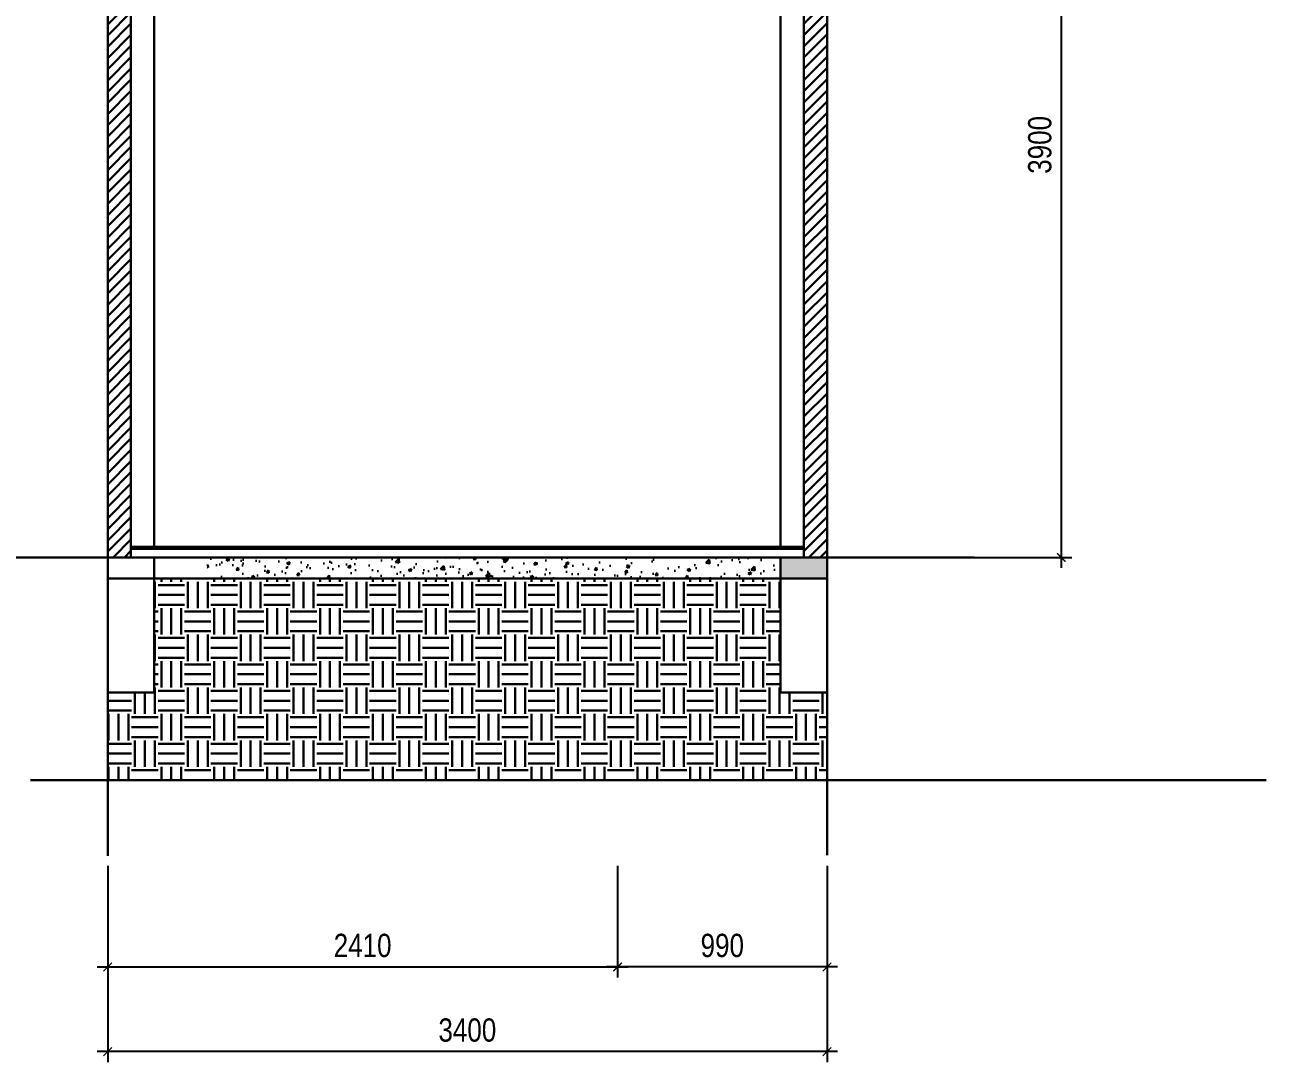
# Model space of a CAD drawing. Header units: millimetres. Extents: x -82962 to 19744, y -138000 to 4535.
# Drawn here: x -35505 to -29637, y -91036 to -86133 of the extents above; entities that cross this region are included whole.
import ezdxf

# ---------------------------------------------------------------- set-up
doc = ezdxf.new("R2010")
doc.units = ezdxf.units.MM
doc.header["$LTSCALE"] = 1000
doc.header["$MEASUREMENT"] = 0
doc.header["$PDMODE"] = 3
doc.layers.get('0').update_dxf_attribs({"lineweight": 30})
doc.layers.get('DEFPOINTS').update_dxf_attribs({"color": 4, "lineweight": 30})
doc.layers.add('THAY', color=4, linetype='Continuous', lineweight=30)
doc.styles.add('dim', font='arial.ttf', dxfattribs={"width": 0.8})
doc.dimstyles.new('1-100-100', dxfattribs={"dimscale": 0, "dimtxt": 2.2, "dimasz": 0.8, "dimexe": 1, "dimexo": 1, "dimgap": 0.9, "dimtad": 1, "dimdec": 0, "dimzin": 0, "dimdsep": 46, "dimtxsty": 'dim', "dimblk1": 'ARCHTICK', "dimblk2": 'ARCHTICK', "dimsah": 1, "dimcen": 1, "dimdle": 1, "dimclrd": 256, "dimclre": 256, "dimclrt": 1, "dimadec": 0, "dimazin": 0, "dimtfac": 0.0001, "dimtdec": 0, "dimtix": 1, "dimtmove": 2, "dimatfit": 3, "dimldrblk": 'DOT', "dimfxl": 100, "dimtolj": 1, "dimtzin": 0, "dimarcsym": 0})

# ---------------------------------------------------------------- blocks, each defined once
blk = doc.blocks.new('_ARCHTICK')
at = {"color": 0, "linetype": 'ByBlock', "const_width": 0.15}
blk.add_lwpolyline([(-0.5, -0.5), (0.5, 0.5)], dxfattribs=at)
blk = doc.blocks.new('*D116')
at = {"layer": 'DEFPOINTS', "color": 0, "ltscale": 0.2, "transparency": 16777216}
for p in [(-35113.1, -90058.5), (-32703.1, -90058.5), (-32703.1, -90586.5)]:
    blk.add_point(p, dxfattribs=at)
at = {"layer": 'THAY', "lineweight": -2, "ltscale": 0.2, "transparency": 16777216}
for p, q in [((-35113.1, -90108.5), (-35113.1, -90636.5)), ((-32703.1, -90108.5), (-32703.1, -90636.5)), ((-35163.1, -90586.5), (-32653.1, -90586.5))]:
    blk.add_line(p, q, dxfattribs=at)
at = {"layer": 'THAY', "lineweight": -2, "ltscale": 0.2, "transparency": 16777216, "xscale": 40.0000003288427, "yscale": 40.0000003288427, "zscale": 40.0000003288427, "rotation": 180}
blk.add_blockref('_ARCHTICK', (-35113.1, -90586.5), dxfattribs=at)
at = {"layer": 'THAY', "lineweight": -2, "ltscale": 0.2, "transparency": 16777216, "xscale": 40.0000003288427, "yscale": 40.0000003288427, "zscale": 40.0000003288427}
blk.add_blockref('_ARCHTICK', (-32703.1, -90586.5), dxfattribs=at)
at = {"layer": 'THAY', "color": 1, "ltscale": 0.2, "transparency": 16777216, "insert": (-33908.1, -90485.3), "char_height": 110, "attachment_point": 5, "style": 'dim'}
blk.add_mtext('\\A1;2410', dxfattribs=at)
blk = doc.blocks.new('_DOT')
at = {"color": 0, "linetype": 'ByBlock', "ltscale": 10}
blk.add_line((-0.5, 0), (-1, 0), dxfattribs=at)
at = {"color": 0, "linetype": 'ByBlock', "ltscale": 10, "const_width": 0.5}
blk.add_lwpolyline([(-0.25, 0, 1), (0.25, 0, 1)], format="xyb", close=True, dxfattribs=at)
blk = doc.blocks.new('*D117')
at = {"layer": 'DEFPOINTS', "color": 0, "ltscale": 0.2, "transparency": 16777216}
for p in [(-32703.1, -90058.5), (-31713.1, -90058.5), (-32703.1, -90586.5)]:
    blk.add_point(p, dxfattribs=at)
at = {"layer": 'THAY', "lineweight": -2, "ltscale": 0.2, "transparency": 16777216}
for p, q in [((-32703.1, -90108.5), (-32703.1, -90636.5)), ((-31713.1, -90108.5), (-31713.1, -90636.5)), ((-31663.1, -90586.5), (-32753.1, -90586.5))]:
    blk.add_line(p, q, dxfattribs=at)
at = {"layer": 'THAY', "lineweight": -2, "ltscale": 0.2, "transparency": 16777216, "xscale": 40.0000003288427, "yscale": 40.0000003288427, "zscale": 40.0000003288427, "rotation": 180}
blk.add_blockref('_ARCHTICK', (-32703.1, -90586.5), dxfattribs=at)
at = {"layer": 'THAY', "lineweight": -2, "ltscale": 0.2, "transparency": 16777216, "xscale": 40.0000003288427, "yscale": 40.0000003288427, "zscale": 40.0000003288427}
blk.add_blockref('_ARCHTICK', (-31713.1, -90586.5), dxfattribs=at)
at = {"layer": 'THAY', "color": 1, "ltscale": 0.2, "transparency": 16777216, "insert": (-32208.1, -90485.3), "char_height": 110, "attachment_point": 5, "style": 'dim'}
blk.add_mtext('\\A1;990', dxfattribs=at)
blk = doc.blocks.new('*D118')
at = {"layer": 'DEFPOINTS', "color": 0, "ltscale": 0.2, "transparency": 16777216}
for p in [(-35113.1, -90058.5), (-31713.1, -90058.5), (-35113.1, -90986.5)]:
    blk.add_point(p, dxfattribs=at)
at = {"layer": 'THAY', "lineweight": -2, "ltscale": 0.2, "transparency": 16777216}
for p, q in [((-35113.1, -90108.5), (-35113.1, -91036.5)), ((-31713.1, -90108.5), (-31713.1, -91036.5)), ((-31663.1, -90986.5), (-35163.1, -90986.5))]:
    blk.add_line(p, q, dxfattribs=at)
at = {"layer": 'THAY', "lineweight": -2, "ltscale": 0.2, "transparency": 16777216, "xscale": 40.0000003288427, "yscale": 40.0000003288427, "zscale": 40.0000003288427, "rotation": 180}
blk.add_blockref('_ARCHTICK', (-35113.1, -90986.5), dxfattribs=at)
at = {"layer": 'THAY', "lineweight": -2, "ltscale": 0.2, "transparency": 16777216, "xscale": 40.0000003288427, "yscale": 40.0000003288427, "zscale": 40.0000003288427}
blk.add_blockref('_ARCHTICK', (-31713.1, -90986.5), dxfattribs=at)
at = {"layer": 'THAY', "color": 1, "ltscale": 0.2, "transparency": 16777216, "insert": (-33413.1, -90885.3), "char_height": 110, "attachment_point": 5, "style": 'dim'}
blk.add_mtext('\\A1;3400', dxfattribs=at)
blk = doc.blocks.new('*D136')
at = {"layer": 'DEFPOINTS', "color": 0, "ltscale": 0.2, "transparency": 16777216}
for p in [(-31530.9, -84750.5), (-31530.9, -88650.5), (-30605.7, -88650.5)]:
    blk.add_point(p, dxfattribs=at)
at = {"layer": 'THAY', "lineweight": -2, "ltscale": 0.2, "transparency": 16777216}
for p, q in [((-30605.7, -84700.5), (-30605.7, -88700.5)), ((-31480.9, -84750.5), (-30555.7, -84750.5)), ((-31480.9, -88650.5), (-30555.7, -88650.5))]:
    blk.add_line(p, q, dxfattribs=at)
at = {"layer": 'THAY', "lineweight": -2, "ltscale": 0.2, "transparency": 16777216, "xscale": 40.0000003288427, "yscale": 40.0000003288427, "zscale": 40.0000003288427}
for p, rotation in [((-30605.7, -84750.5), 90), ((-30605.7, -88650.5), 270)]:
    blk.add_blockref('_ARCHTICK', p, dxfattribs=dict(at, rotation=rotation))
at = {"layer": 'THAY', "color": 1, "ltscale": 0.2, "transparency": 16777216, "insert": (-30706.9, -86700.5), "char_height": 110, "attachment_point": 5, "rotation": 90, "style": 'dim'}
blk.add_mtext('\\A1;3900', dxfattribs=at)

msp = doc.modelspace()

# ---------------------------------------------------------------- hatches: boundary and pattern name
at = {"layer": 'THAY', "ltscale": 0.2}
h = msp.add_hatch(dxfattribs=at)
h.set_pattern_fill('ANSI31', color=256, scale=300, style=0)
h.paths.add_polyline_path([(-35003.06521, -85100.50627), (-35113.06521, -85100.50627), (-35113.06521, -88650.50627), (-35003.06521, -88650.50627)])
h.paths.add_polyline_path([(-31713.06521, -85100.50627), (-31823.06521, -85100.50627), (-31823.06521, -88650.50627), (-31713.06521, -88650.50627)])
h = msp.add_hatch(dxfattribs=at)
h.set_pattern_fill('AR-CONC', color=256, scale=20, style=0)
h.set_pattern_definition([(50, (69433.87, 18829.49), (143.45204, -12.55043), [15, -165]), (355, (69433.87, 18829.49), (-27.75027, 150.43843), [12, -132]), (100.4514, (69445.83, 18828.45), (115.70188, 137.88791), [12.74804, -140.22842]), (46.1842, (69433.87, 18869.5), (213.4482, -33.1038), [22.5, -247.5]), (96.6356, (69451.66, 18866.73), (186.93254, 194.82357), [19.12206, -210.3426]), (351.1842, (69433.87, 18869.5), (186.9324, 194.82372), [18, -198]), (21, (69453.87, 18859.49), (119.38141, -80.52378), [15, -165]), (326, (69453.87, 18859.49), (48.66307, 145.03001), [12, -132]), (71.4514, (69463.82, 18852.78), (168.04453, 64.5061), [12.74804, -140.22842]), (37.5, (69433.874, 18829.49), (2.431971, 66.57877), [0, -130.4, 0, -134, 0, -132.5]), (7.5, (69433.874, 18829.49), (52.613907, 78.882342), [0, -76.4, 0, -127.4, 0, -50.5]), (327.5, (69389.274, 18829.49), (106.764487, -4.510974), [0, -50, 0, -156, 0, -207]), (317.5, (69369.27, 18829.49), (116.637234, 20.020996), [0, -65, 0, -103.6, 0, -147])])
h.paths.add_polyline_path([(-31933.06521, -88650.50627), (-34643.06521, -88650.50627), (-34643.06521, -88750.50627), (-32943.06521, -88750.50627), (-31933.06521, -88750.50627)])
msp.add_hatch(color=256, dxfattribs=at).paths.add_polyline_path([(-31713.06521, -88650.50627), (-31933.06521, -88650.50627), (-31933.06521, -88750.50627), (-31713.06521, -88750.50627)])
h = msp.add_hatch(dxfattribs=at)
h.set_pattern_fill('EARTH', color=256, scale=500, style=0)
h.paths.add_polyline_path([(-31933.06521, -88750.50627), (-34893.06521, -88750.50627), (-34893.06521, -89289.27433), (-35113.06521, -89289.27433), (-35113.06521, -89704.19351), (-31713.06521, -89704.19351), (-31713.06521, -89289.27433), (-31933.06521, -89289.27433)])

# ---------------------------------------------------------------- linework, layer by layer
at = {"layer": 'THAY', "ltscale": 0.015}
for p, q in [((-35113.06521, -90061.85038), (-35113.06521, -73578.22548)), ((-31713.06521, -90058.52148), (-31713.06521, -73574.89658))]:
    msp.add_line(p, q, dxfattribs=at)
at = {"layer": 'THAY'}
for p, q in [((-34893.06521, -85100.50627), (-34893.06521, -88600.50627)), ((-31933.06521, -85100.50627), (-31933.06521, -88600.50627))]:
    msp.add_line(p, q, dxfattribs=at)
at = {"layer": 'THAY', "ltscale": 0.2}
msp.add_line((-35478.26487, -89704.19351), (-29637.25951, -89704.19351), dxfattribs=at)
for points in [[(-35003.06521, -88650.50627), (-35113.06521, -88650.50627), (-35113.06521, -85100.50627), (-35003.06521, -85100.50627)], [(-35113.06521, -88650.50627), (-34893.06521, -88650.50627), (-34893.06521, -88750.50627), (-35113.06521, -88750.50627)], [(-31933.06521, -88650.50627), (-31713.06521, -88650.50627), (-31713.06521, -88750.50627), (-31933.06521, -88750.50627)], [(-35113.06521, -88750.50627), (-34893.06521, -88750.50627), (-34893.06521, -89289.27433), (-35113.06521, -89289.27433)], [(-31933.06521, -88750.50627), (-31713.06521, -88750.50627), (-31713.06521, -89289.27433), (-31933.06521, -89289.27433)]]:
    msp.add_lwpolyline(points, close=True, dxfattribs=at)
at = {"layer": 'THAY', "linetype": 'Continuous'}
msp.add_lwpolyline([(-31713.06521, -88650.50627), (-31823.06521, -88650.50627), (-31823.06521, -85100.50627), (-31713.06521, -85100.50627)], close=True, dxfattribs=at)
at = {"layer": 'THAY', "ltscale": 0.015}
msp.add_lwpolyline([(-37607.98591, -88650.50627), (-31015.7728, -88650.50627)], dxfattribs=at)
at = {"layer": 'THAY', "ltscale": 0.5}
for points in [[(-35003.06521, -88600.50627), (-31823.06521, -88600.50627)], [(-35003.06521, -88610.50627), (-31823.06521, -88610.50627)]]:
    msp.add_lwpolyline(points, dxfattribs=at)
at = {"layer": 'THAY', "ltscale": 0.2}
for points in [[(-35003.06521, -88650.50627), (-31933.06521, -88650.50627)], [(-34893.06521, -88750.50627), (-31933.06521, -88750.50627)]]:
    msp.add_lwpolyline(points, dxfattribs=at)

# ---------------------------------------------------------------- dimensions: what is measured, and where the dimension line sits
for base, p1, p2, angle, picture, middle in [((-30605.72917, -88650.50627), (-31530.93279, -84750.50627), (-31530.93279, -88650.50627), 90, '*D136', (-30706.92971, -86700.50627)), ((-32703.06521, -90586.47445), (-35113.06521, -90058.52148), (-32703.06521, -90058.52148), 180, '*D116', (-33908.06521, -90485.31142)), ((-35113.06521, -90986.47445), (-31713.06521, -90058.52148), (-35113.06521, -90058.52148), 180, '*D118', (-33413.06521, -90885.27391)), ((-32703.06521, -90586.47445), (-31713.06521, -90058.52148), (-32703.06521, -90058.52148), 180, '*D117', (-32208.06521, -90485.31142))]:
    dim = msp.add_linear_dim(base=base, p1=p1, p2=p2, angle=angle, dimstyle='1-100-100', override={"dimscale": 50}, dxfattribs=at)
    dim.commit()
    dim.dimension.update_dxf_attribs({"geometry": picture, "text_midpoint": middle})

doc.saveas('drawing.dxf')
